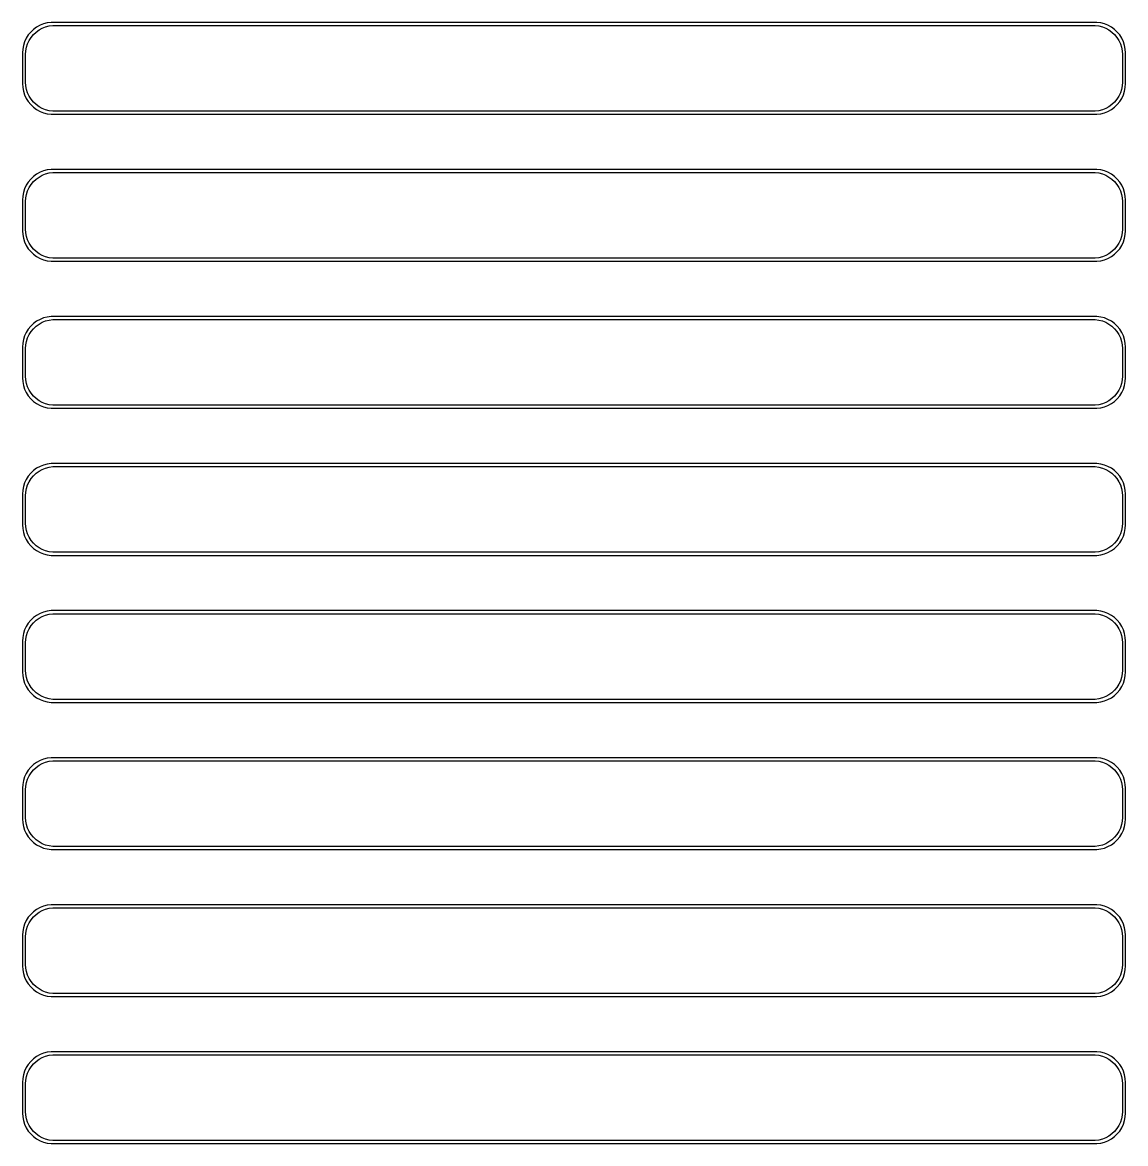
# Model space of a CAD drawing. Header units: metres. Extents: x -90 to 90, y 353 to 703.
# Drawn here: x -90 to 90, y 520.5 to 703.5 of the extents above; entities that cross this region are included whole.
import ezdxf

# ---------------------------------------------------------------- set-up
doc = ezdxf.new("R2010")
doc.units = ezdxf.units.M

msp = doc.modelspace()

# ---------------------------------------------------------------- linework, layer by layer
for p, q in [((-87.6791, 702.722), (-88.1871, 702.353)), ((-87.1289, 703.024), (-87.6791, 702.722)), ((-86.5451, 703.255), (-87.1289, 703.024)), ((-86.7724, 702.548), (-86.2178, 702.768)), ((-85.9369, 703.411), (-86.5451, 703.255)), ((-86.2178, 702.768), (-85.6401, 702.916)), ((-85.3139, 703.49), (-85.9369, 703.411)), ((-85.6401, 702.916), (-85.0482, 702.991)), ((85.3139, 703.49), (-85.3139, 703.49)), ((-85.0482, 702.991), (85.0482, 702.991)), ((85.0482, 702.991), (85.6401, 702.916)), ((85.9369, 703.411), (85.3139, 703.49)), ((85.6401, 702.916), (86.2178, 702.768)), ((86.5451, 703.255), (85.9369, 703.411)), ((86.2178, 702.768), (86.7724, 702.548)), ((87.1289, 703.024), (86.5451, 703.255)), ((87.6791, 702.722), (87.1289, 703.024)), ((88.1871, 702.353), (87.6791, 702.722)), ((-89.3815, 700.909), (-89.6489, 700.341)), ((-89.0451, 701.439), (-89.3815, 700.909)), ((-88.6448, 701.923), (-89.0451, 701.439)), ((-88.9125, 700.538), (-88.5928, 701.042)), ((-88.1871, 702.353), (-88.6448, 701.923)), ((-88.5928, 701.042), (-88.2126, 701.502)), ((-88.2126, 701.502), (-87.7778, 701.91)), ((-87.7778, 701.91), (-87.2952, 702.261)), ((-87.2952, 702.261), (-86.7724, 702.548)), ((86.7724, 702.548), (87.2952, 702.261)), ((87.2952, 702.261), (87.7778, 701.91)), ((87.7778, 701.91), (88.2126, 701.502)), ((88.6448, 701.923), (88.1871, 702.353)), ((88.2126, 701.502), (88.5928, 701.042)), ((88.5928, 701.042), (88.9125, 700.538)), ((89.0451, 701.439), (88.6448, 701.923)), ((89.3815, 700.909), (89.0451, 701.439)), ((89.6489, 700.341), (89.3815, 700.909)), ((-89.9606, 699.127), (-90, 698.5)), ((-89.8429, 699.743), (-89.9606, 699.127)), ((-89.6489, 700.341), (-89.8429, 699.743)), ((-89.4625, 698.845), (-89.3508, 699.431)), ((-89.3508, 699.431), (-89.1664, 699.999)), ((-89.1664, 699.999), (-88.9125, 700.538)), ((88.9125, 700.538), (89.1664, 699.999)), ((89.1664, 699.999), (89.3508, 699.431)), ((89.3508, 699.431), (89.4625, 698.845)), ((89.8429, 699.743), (89.6489, 700.341)), ((89.9606, 699.127), (89.8429, 699.743)), ((90, 698.5), (89.9606, 699.127)), ((-90, 698.5), (-90, 693.5)), ((-89.5, 698.25), (-89.4625, 698.845)), ((-89.5, 693.75), (-89.5, 698.25)), ((89.4625, 698.845), (89.5, 698.25)), ((89.5, 698.25), (89.5, 693.75)), ((90, 693.5), (90, 698.5)), ((-90, 693.5), (-89.9606, 692.873)), ((-89.4625, 693.155), (-89.5, 693.75)), ((89.5, 693.75), (89.4625, 693.155)), ((89.9606, 692.873), (90, 693.5)), ((-89.9606, 692.873), (-89.8429, 692.257)), ((-89.8429, 692.257), (-89.6489, 691.659)), ((-89.3508, 692.569), (-89.4625, 693.155)), ((-89.1664, 692.001), (-89.3508, 692.569)), ((-88.9125, 691.462), (-89.1664, 692.001)), ((89.1664, 692.001), (88.9125, 691.462)), ((89.3508, 692.569), (89.1664, 692.001)), ((89.4625, 693.155), (89.3508, 692.569)), ((89.6489, 691.659), (89.8429, 692.257)), ((89.8429, 692.257), (89.9606, 692.873)), ((-89.6489, 691.659), (-89.3815, 691.091)), ((-89.3815, 691.091), (-89.0451, 690.561)), ((-89.0451, 690.561), (-88.6448, 690.077)), ((-88.5928, 690.958), (-88.9125, 691.462)), ((-88.6448, 690.077), (-88.1871, 689.647)), ((-88.2126, 690.498), (-88.5928, 690.958)), ((-87.7778, 690.09), (-88.2126, 690.498)), ((-87.2952, 689.739), (-87.7778, 690.09)), ((87.7778, 690.09), (87.2952, 689.739)), ((88.2126, 690.498), (87.7778, 690.09)), ((88.1871, 689.647), (88.6448, 690.077)), ((88.5928, 690.958), (88.2126, 690.498)), ((88.9125, 691.462), (88.5928, 690.958)), ((88.6448, 690.077), (89.0451, 690.561)), ((89.0451, 690.561), (89.3815, 691.091)), ((89.3815, 691.091), (89.6489, 691.659)), ((-88.1871, 689.647), (-87.6791, 689.278)), ((-87.6791, 689.278), (-87.1289, 688.976)), ((-86.7724, 689.452), (-87.2952, 689.739)), ((-87.1289, 688.976), (-86.5451, 688.745)), ((-86.2178, 689.232), (-86.7724, 689.452)), ((-86.5451, 688.745), (-85.9369, 688.589)), ((-85.6401, 689.084), (-86.2178, 689.232)), ((-85.9369, 688.589), (-85.3139, 688.51)), ((-85.0482, 689.009), (-85.6401, 689.084)), ((-85.3139, 688.51), (85.3139, 688.51)), ((85.0482, 689.009), (-85.0482, 689.009)), ((85.6401, 689.084), (85.0482, 689.009)), ((85.3139, 688.51), (85.9369, 688.589)), ((86.2178, 689.232), (85.6401, 689.084)), ((85.9369, 688.589), (86.5451, 688.745)), ((86.7724, 689.452), (86.2178, 689.232)), ((86.5451, 688.745), (87.1289, 688.976)), ((87.2952, 689.739), (86.7724, 689.452)), ((87.1289, 688.976), (87.6791, 689.278)), ((87.6791, 689.278), (88.1871, 689.647)), ((-87.1289, 679.024), (-87.6791, 678.722)), ((-86.5451, 679.255), (-87.1289, 679.024)), ((-85.9369, 679.411), (-86.5451, 679.255)), ((-86.2178, 678.768), (-85.6401, 678.916)), ((-85.3139, 679.49), (-85.9369, 679.411)), ((-85.6401, 678.916), (-85.0482, 678.991)), ((85.3139, 679.49), (-85.3139, 679.49)), ((-85.0482, 678.991), (85.0482, 678.991)), ((85.0482, 678.991), (85.6401, 678.916)), ((85.9369, 679.411), (85.3139, 679.49)), ((85.6401, 678.916), (86.2178, 678.768)), ((86.5451, 679.255), (85.9369, 679.411)), ((87.1289, 679.024), (86.5451, 679.255)), ((87.6791, 678.722), (87.1289, 679.024)), ((-89.0451, 677.439), (-89.3815, 676.909)), ((-88.6448, 677.923), (-89.0451, 677.439)), ((-88.9125, 676.538), (-88.5928, 677.042)), ((-88.1871, 678.353), (-88.6448, 677.923)), ((-88.5928, 677.042), (-88.2126, 677.502)), ((-88.2126, 677.502), (-87.7778, 677.91)), ((-87.6791, 678.722), (-88.1871, 678.353)), ((-87.7778, 677.91), (-87.2952, 678.261)), ((-87.2952, 678.261), (-86.7724, 678.548)), ((-86.7724, 678.548), (-86.2178, 678.768)), ((86.2178, 678.768), (86.7724, 678.548)), ((86.7724, 678.548), (87.2952, 678.261)), ((87.2952, 678.261), (87.7778, 677.91)), ((88.1871, 678.353), (87.6791, 678.722)), ((87.7778, 677.91), (88.2126, 677.502)), ((88.6448, 677.923), (88.1871, 678.353)), ((88.2126, 677.502), (88.5928, 677.042)), ((88.5928, 677.042), (88.9125, 676.538)), ((89.0451, 677.439), (88.6448, 677.923)), ((89.3815, 676.909), (89.0451, 677.439)), ((-89.8429, 675.743), (-89.9606, 675.127)), ((-89.6489, 676.341), (-89.8429, 675.743)), ((-89.3815, 676.909), (-89.6489, 676.341)), ((-89.4625, 674.845), (-89.3508, 675.431)), ((-89.3508, 675.431), (-89.1664, 675.999)), ((-89.1664, 675.999), (-88.9125, 676.538)), ((88.9125, 676.538), (89.1664, 675.999)), ((89.1664, 675.999), (89.3508, 675.431)), ((89.3508, 675.431), (89.4625, 674.845)), ((89.6489, 676.341), (89.3815, 676.909)), ((89.8429, 675.743), (89.6489, 676.341)), ((89.9606, 675.127), (89.8429, 675.743)), ((-89.9606, 675.127), (-90, 674.5)), ((-90, 674.5), (-90, 669.5)), ((-89.5, 674.25), (-89.4625, 674.845)), ((-89.5, 669.75), (-89.5, 674.25)), ((89.4625, 674.845), (89.5, 674.25)), ((89.5, 674.25), (89.5, 669.75)), ((90, 674.5), (89.9606, 675.127)), ((90, 669.5), (90, 674.5)), ((-89.4625, 669.155), (-89.5, 669.75)), ((89.5, 669.75), (89.4625, 669.155)), ((-90, 669.5), (-89.9606, 668.873)), ((-89.9606, 668.873), (-89.8429, 668.257)), ((-89.8429, 668.257), (-89.6489, 667.659)), ((-89.3508, 668.569), (-89.4625, 669.155)), ((-89.1664, 668.001), (-89.3508, 668.569)), ((-88.9125, 667.462), (-89.1664, 668.001)), ((89.1664, 668.001), (88.9125, 667.462)), ((89.3508, 668.569), (89.1664, 668.001)), ((89.4625, 669.155), (89.3508, 668.569)), ((89.6489, 667.659), (89.8429, 668.257)), ((89.8429, 668.257), (89.9606, 668.873)), ((89.9606, 668.873), (90, 669.5)), ((-89.6489, 667.659), (-89.3815, 667.091)), ((-89.3815, 667.091), (-89.0451, 666.561)), ((-89.0451, 666.561), (-88.6448, 666.077)), ((-88.5928, 666.958), (-88.9125, 667.462)), ((-88.6448, 666.077), (-88.1871, 665.647)), ((-88.2126, 666.498), (-88.5928, 666.958)), ((-87.7778, 666.09), (-88.2126, 666.498)), ((-87.2952, 665.739), (-87.7778, 666.09)), ((87.7778, 666.09), (87.2952, 665.739)), ((88.2126, 666.498), (87.7778, 666.09)), ((88.1871, 665.647), (88.6448, 666.077)), ((88.5928, 666.958), (88.2126, 666.498)), ((88.9125, 667.462), (88.5928, 666.958)), ((88.6448, 666.077), (89.0451, 666.561)), ((89.0451, 666.561), (89.3815, 667.091)), ((89.3815, 667.091), (89.6489, 667.659)), ((-88.1871, 665.647), (-87.6791, 665.278)), ((-87.6791, 665.278), (-87.1289, 664.976)), ((-86.7724, 665.452), (-87.2952, 665.739)), ((-87.1289, 664.976), (-86.5451, 664.745)), ((-86.2178, 665.232), (-86.7724, 665.452)), ((-86.5451, 664.745), (-85.9369, 664.589)), ((-85.6401, 665.084), (-86.2178, 665.232)), ((-85.9369, 664.589), (-85.3139, 664.51)), ((-85.0482, 665.009), (-85.6401, 665.084)), ((-85.3139, 664.51), (85.3139, 664.51)), ((85.0482, 665.009), (-85.0482, 665.009)), ((85.6401, 665.084), (85.0482, 665.009)), ((85.3139, 664.51), (85.9369, 664.589)), ((86.2178, 665.232), (85.6401, 665.084)), ((85.9369, 664.589), (86.5451, 664.745)), ((86.7724, 665.452), (86.2178, 665.232)), ((86.5451, 664.745), (87.1289, 664.976)), ((87.2952, 665.739), (86.7724, 665.452)), ((87.1289, 664.976), (87.6791, 665.278)), ((87.6791, 665.278), (88.1871, 665.647)), ((-86.5451, 655.255), (-87.1289, 655.024)), ((-85.9369, 655.411), (-86.5451, 655.255)), ((-85.3139, 655.49), (-85.9369, 655.411)), ((85.3139, 655.49), (-85.3139, 655.49)), ((85.9369, 655.411), (85.3139, 655.49)), ((86.5451, 655.255), (85.9369, 655.411)), ((87.1289, 655.024), (86.5451, 655.255)), ((-89.0451, 653.439), (-89.3815, 652.909)), ((-88.6448, 653.923), (-89.0451, 653.439)), ((-88.1871, 654.353), (-88.6448, 653.923)), ((-88.5928, 653.042), (-88.2126, 653.502)), ((-88.2126, 653.502), (-87.7778, 653.91)), ((-87.6791, 654.722), (-88.1871, 654.353)), ((-87.7778, 653.91), (-87.2952, 654.261)), ((-87.1289, 655.024), (-87.6791, 654.722)), ((-87.2952, 654.261), (-86.7724, 654.548)), ((-86.7724, 654.548), (-86.2178, 654.768)), ((-86.2178, 654.768), (-85.6401, 654.916)), ((-85.6401, 654.916), (-85.0482, 654.991)), ((-85.0482, 654.991), (85.0482, 654.991)), ((85.0482, 654.991), (85.6401, 654.916)), ((85.6401, 654.916), (86.2178, 654.768)), ((86.2178, 654.768), (86.7724, 654.548)), ((86.7724, 654.548), (87.2952, 654.261)), ((87.6791, 654.722), (87.1289, 655.024)), ((87.2952, 654.261), (87.7778, 653.91)), ((88.1871, 654.353), (87.6791, 654.722)), ((87.7778, 653.91), (88.2126, 653.502)), ((88.6448, 653.923), (88.1871, 654.353)), ((88.2126, 653.502), (88.5928, 653.042)), ((89.0451, 653.439), (88.6448, 653.923)), ((89.3815, 652.909), (89.0451, 653.439)), ((-89.8429, 651.743), (-89.9606, 651.127)), ((-89.6489, 652.341), (-89.8429, 651.743)), ((-89.3815, 652.909), (-89.6489, 652.341)), ((-89.4625, 650.845), (-89.3508, 651.431)), ((-89.3508, 651.431), (-89.1664, 651.999)), ((-89.1664, 651.999), (-88.9125, 652.538)), ((-88.9125, 652.538), (-88.5928, 653.042)), ((88.5928, 653.042), (88.9125, 652.538)), ((88.9125, 652.538), (89.1664, 651.999)), ((89.1664, 651.999), (89.3508, 651.431)), ((89.3508, 651.431), (89.4625, 650.845)), ((89.6489, 652.341), (89.3815, 652.909)), ((89.8429, 651.743), (89.6489, 652.341)), ((89.9606, 651.127), (89.8429, 651.743)), ((-89.9606, 651.127), (-90, 650.5)), ((-90, 650.5), (-90, 645.5)), ((-89.5, 650.25), (-89.4625, 650.845)), ((-89.5, 645.75), (-89.5, 650.25)), ((89.4625, 650.845), (89.5, 650.25)), ((89.5, 650.25), (89.5, 645.75)), ((90, 650.5), (89.9606, 651.127)), ((90, 645.5), (90, 650.5)), ((-90, 645.5), (-89.9606, 644.873)), ((-89.9606, 644.873), (-89.8429, 644.257)), ((-89.8429, 644.257), (-89.6489, 643.659)), ((-89.4625, 645.155), (-89.5, 645.75)), ((-89.3508, 644.569), (-89.4625, 645.155)), ((-89.1664, 644.001), (-89.3508, 644.569)), ((89.3508, 644.569), (89.1664, 644.001)), ((89.4625, 645.155), (89.3508, 644.569)), ((89.5, 645.75), (89.4625, 645.155)), ((89.6489, 643.659), (89.8429, 644.257)), ((89.8429, 644.257), (89.9606, 644.873)), ((89.9606, 644.873), (90, 645.5)), ((-89.6489, 643.659), (-89.3815, 643.091)), ((-89.3815, 643.091), (-89.0451, 642.561)), ((-88.9125, 643.462), (-89.1664, 644.001)), ((-89.0451, 642.561), (-88.6448, 642.077)), ((-88.5928, 642.958), (-88.9125, 643.462)), ((-88.2126, 642.498), (-88.5928, 642.958)), ((-87.7778, 642.09), (-88.2126, 642.498)), ((88.2126, 642.498), (87.7778, 642.09)), ((88.5928, 642.958), (88.2126, 642.498)), ((88.9125, 643.462), (88.5928, 642.958)), ((88.6448, 642.077), (89.0451, 642.561)), ((89.1664, 644.001), (88.9125, 643.462)), ((89.0451, 642.561), (89.3815, 643.091)), ((89.3815, 643.091), (89.6489, 643.659)), ((-88.6448, 642.077), (-88.1871, 641.647)), ((-88.1871, 641.647), (-87.6791, 641.278)), ((-87.2952, 641.739), (-87.7778, 642.09)), ((-87.6791, 641.278), (-87.1289, 640.976)), ((-86.7724, 641.452), (-87.2952, 641.739)), ((-87.1289, 640.976), (-86.5451, 640.745)), ((-86.2178, 641.232), (-86.7724, 641.452)), ((-86.5451, 640.745), (-85.9369, 640.589)), ((-85.6401, 641.084), (-86.2178, 641.232)), ((-85.9369, 640.589), (-85.3139, 640.51)), ((-85.0482, 641.009), (-85.6401, 641.084)), ((-85.3139, 640.51), (85.3139, 640.51)), ((85.0482, 641.009), (-85.0482, 641.009)), ((85.6401, 641.084), (85.0482, 641.009)), ((85.3139, 640.51), (85.9369, 640.589)), ((86.2178, 641.232), (85.6401, 641.084)), ((85.9369, 640.589), (86.5451, 640.745)), ((86.7724, 641.452), (86.2178, 641.232)), ((86.5451, 640.745), (87.1289, 640.976)), ((87.2952, 641.739), (86.7724, 641.452)), ((87.1289, 640.976), (87.6791, 641.278)), ((87.7778, 642.09), (87.2952, 641.739)), ((87.6791, 641.278), (88.1871, 641.647)), ((88.1871, 641.647), (88.6448, 642.077)), ((-85.9369, 631.411), (-86.5451, 631.255)), ((-85.3139, 631.49), (-85.9369, 631.411)), ((85.3139, 631.49), (-85.3139, 631.49)), ((85.9369, 631.411), (85.3139, 631.49)), ((86.5451, 631.255), (85.9369, 631.411)), ((-88.6448, 629.923), (-89.0451, 629.439)), ((-88.1871, 630.353), (-88.6448, 629.923)), ((-88.5928, 629.042), (-88.2126, 629.502)), ((-88.2126, 629.502), (-87.7778, 629.91)), ((-87.6791, 630.722), (-88.1871, 630.353)), ((-87.7778, 629.91), (-87.2952, 630.261)), ((-87.1289, 631.024), (-87.6791, 630.722)), ((-87.2952, 630.261), (-86.7724, 630.548)), ((-86.5451, 631.255), (-87.1289, 631.024)), ((-86.7724, 630.548), (-86.2178, 630.768)), ((-86.2178, 630.768), (-85.6401, 630.916)), ((-85.6401, 630.916), (-85.0482, 630.991)), ((-85.0482, 630.991), (85.0482, 630.991)), ((85.0482, 630.991), (85.6401, 630.916)), ((85.6401, 630.916), (86.2178, 630.768)), ((86.2178, 630.768), (86.7724, 630.548)), ((87.1289, 631.024), (86.5451, 631.255)), ((86.7724, 630.548), (87.2952, 630.261)), ((87.6791, 630.722), (87.1289, 631.024)), ((87.2952, 630.261), (87.7778, 629.91)), ((88.1871, 630.353), (87.6791, 630.722)), ((87.7778, 629.91), (88.2126, 629.502)), ((88.6448, 629.923), (88.1871, 630.353)), ((88.2126, 629.502), (88.5928, 629.042)), ((89.0451, 629.439), (88.6448, 629.923)), ((-89.8429, 627.743), (-89.9606, 627.127)), ((-89.6489, 628.341), (-89.8429, 627.743)), ((-89.3815, 628.909), (-89.6489, 628.341)), ((-89.0451, 629.439), (-89.3815, 628.909)), ((-89.3508, 627.431), (-89.1664, 627.999)), ((-89.1664, 627.999), (-88.9125, 628.538)), ((-88.9125, 628.538), (-88.5928, 629.042)), ((88.5928, 629.042), (88.9125, 628.538)), ((88.9125, 628.538), (89.1664, 627.999)), ((89.3815, 628.909), (89.0451, 629.439)), ((89.1664, 627.999), (89.3508, 627.431)), ((89.6489, 628.341), (89.3815, 628.909)), ((89.8429, 627.743), (89.6489, 628.341)), ((89.9606, 627.127), (89.8429, 627.743)), ((-89.9606, 627.127), (-90, 626.5)), ((-90, 626.5), (-90, 621.5)), ((-89.5, 626.25), (-89.4625, 626.845)), ((-89.5, 621.75), (-89.5, 626.25)), ((-89.4625, 626.845), (-89.3508, 627.431)), ((89.3508, 627.431), (89.4625, 626.845)), ((89.4625, 626.845), (89.5, 626.25)), ((89.5, 626.25), (89.5, 621.75)), ((90, 626.5), (89.9606, 627.127)), ((90, 621.5), (90, 626.5)), ((-90, 621.5), (-89.9606, 620.873)), ((-89.9606, 620.873), (-89.8429, 620.257)), ((-89.4625, 621.155), (-89.5, 621.75)), ((-89.3508, 620.569), (-89.4625, 621.155)), ((-89.1664, 620.001), (-89.3508, 620.569)), ((89.3508, 620.569), (89.1664, 620.001)), ((89.4625, 621.155), (89.3508, 620.569)), ((89.5, 621.75), (89.4625, 621.155)), ((89.8429, 620.257), (89.9606, 620.873)), ((89.9606, 620.873), (90, 621.5)), ((-89.8429, 620.257), (-89.6489, 619.659)), ((-89.6489, 619.659), (-89.3815, 619.091)), ((-89.3815, 619.091), (-89.0451, 618.561)), ((-88.9125, 619.462), (-89.1664, 620.001)), ((-89.0451, 618.561), (-88.6448, 618.077)), ((-88.5928, 618.958), (-88.9125, 619.462)), ((-88.2126, 618.498), (-88.5928, 618.958)), ((-87.7778, 618.09), (-88.2126, 618.498)), ((88.2126, 618.498), (87.7778, 618.09)), ((88.5928, 618.958), (88.2126, 618.498)), ((88.9125, 619.462), (88.5928, 618.958)), ((88.6448, 618.077), (89.0451, 618.561)), ((89.1664, 620.001), (88.9125, 619.462)), ((89.0451, 618.561), (89.3815, 619.091)), ((89.3815, 619.091), (89.6489, 619.659)), ((89.6489, 619.659), (89.8429, 620.257)), ((-88.6448, 618.077), (-88.1871, 617.647)), ((-88.1871, 617.647), (-87.6791, 617.278)), ((-87.2952, 617.739), (-87.7778, 618.09)), ((-87.6791, 617.278), (-87.1289, 616.976)), ((-86.7724, 617.452), (-87.2952, 617.739)), ((-87.1289, 616.976), (-86.5451, 616.745)), ((-86.2178, 617.232), (-86.7724, 617.452)), ((-86.5451, 616.745), (-85.9369, 616.589)), ((-85.6401, 617.084), (-86.2178, 617.232)), ((-85.0482, 617.009), (-85.6401, 617.084)), ((85.0482, 617.009), (-85.0482, 617.009)), ((85.6401, 617.084), (85.0482, 617.009)), ((86.2178, 617.232), (85.6401, 617.084)), ((85.9369, 616.589), (86.5451, 616.745)), ((86.7724, 617.452), (86.2178, 617.232)), ((86.5451, 616.745), (87.1289, 616.976)), ((87.2952, 617.739), (86.7724, 617.452)), ((87.1289, 616.976), (87.6791, 617.278)), ((87.7778, 618.09), (87.2952, 617.739)), ((87.6791, 617.278), (88.1871, 617.647)), ((88.1871, 617.647), (88.6448, 618.077)), ((-85.9369, 616.589), (-85.3139, 616.51)), ((-85.3139, 616.51), (85.3139, 616.51)), ((85.3139, 616.51), (85.9369, 616.589)), ((-88.6448, 605.923), (-89.0451, 605.439)), ((-88.1871, 606.353), (-88.6448, 605.923)), ((-88.2126, 605.502), (-87.7778, 605.91)), ((-87.6791, 606.722), (-88.1871, 606.353)), ((-87.7778, 605.91), (-87.2952, 606.261)), ((-87.1289, 607.024), (-87.6791, 606.722)), ((-87.2952, 606.261), (-86.7724, 606.548)), ((-86.5451, 607.255), (-87.1289, 607.024)), ((-86.7724, 606.548), (-86.2178, 606.768)), ((-85.9369, 607.411), (-86.5451, 607.255)), ((-86.2178, 606.768), (-85.6401, 606.916)), ((-85.3139, 607.49), (-85.9369, 607.411)), ((-85.6401, 606.916), (-85.0482, 606.991)), ((85.3139, 607.49), (-85.3139, 607.49)), ((-85.0482, 606.991), (85.0482, 606.991)), ((85.0482, 606.991), (85.6401, 606.916)), ((85.9369, 607.411), (85.3139, 607.49)), ((85.6401, 606.916), (86.2178, 606.768)), ((86.5451, 607.255), (85.9369, 607.411)), ((86.2178, 606.768), (86.7724, 606.548)), ((87.1289, 607.024), (86.5451, 607.255)), ((86.7724, 606.548), (87.2952, 606.261)), ((87.6791, 606.722), (87.1289, 607.024)), ((87.2952, 606.261), (87.7778, 605.91)), ((88.1871, 606.353), (87.6791, 606.722)), ((87.7778, 605.91), (88.2126, 605.502)), ((88.6448, 605.923), (88.1871, 606.353)), ((89.0451, 605.439), (88.6448, 605.923)), ((-89.6489, 604.341), (-89.8429, 603.743)), ((-89.3815, 604.909), (-89.6489, 604.341)), ((-89.0451, 605.439), (-89.3815, 604.909)), ((-89.3508, 603.431), (-89.1664, 603.999)), ((-89.1664, 603.999), (-88.9125, 604.538)), ((-88.9125, 604.538), (-88.5928, 605.042)), ((-88.5928, 605.042), (-88.2126, 605.502)), ((88.2126, 605.502), (88.5928, 605.042)), ((88.5928, 605.042), (88.9125, 604.538)), ((88.9125, 604.538), (89.1664, 603.999)), ((89.3815, 604.909), (89.0451, 605.439)), ((89.1664, 603.999), (89.3508, 603.431)), ((89.6489, 604.341), (89.3815, 604.909)), ((89.8429, 603.743), (89.6489, 604.341)), ((-89.9606, 603.127), (-90, 602.5)), ((-90, 602.5), (-90, 597.5)), ((-89.8429, 603.743), (-89.9606, 603.127)), ((-89.5, 602.25), (-89.4625, 602.845)), ((-89.5, 597.75), (-89.5, 602.25)), ((-89.4625, 602.845), (-89.3508, 603.431)), ((89.3508, 603.431), (89.4625, 602.845)), ((89.4625, 602.845), (89.5, 602.25)), ((89.5, 602.25), (89.5, 597.75)), ((89.9606, 603.127), (89.8429, 603.743)), ((90, 602.5), (89.9606, 603.127)), ((90, 597.5), (90, 602.5)), ((-90, 597.5), (-89.9606, 596.873)), ((-89.9606, 596.873), (-89.8429, 596.257)), ((-89.4625, 597.155), (-89.5, 597.75)), ((-89.3508, 596.569), (-89.4625, 597.155)), ((-89.1664, 596.001), (-89.3508, 596.569)), ((89.3508, 596.569), (89.1664, 596.001)), ((89.4625, 597.155), (89.3508, 596.569)), ((89.5, 597.75), (89.4625, 597.155)), ((89.8429, 596.257), (89.9606, 596.873)), ((89.9606, 596.873), (90, 597.5)), ((-89.8429, 596.257), (-89.6489, 595.659)), ((-89.6489, 595.659), (-89.3815, 595.091)), ((-89.3815, 595.091), (-89.0451, 594.561)), ((-88.9125, 595.462), (-89.1664, 596.001)), ((-88.5928, 594.958), (-88.9125, 595.462)), ((-88.2126, 594.498), (-88.5928, 594.958)), ((88.5928, 594.958), (88.2126, 594.498)), ((88.9125, 595.462), (88.5928, 594.958)), ((89.1664, 596.001), (88.9125, 595.462)), ((89.0451, 594.561), (89.3815, 595.091)), ((89.3815, 595.091), (89.6489, 595.659)), ((89.6489, 595.659), (89.8429, 596.257)), ((-89.0451, 594.561), (-88.6448, 594.077)), ((-88.6448, 594.077), (-88.1871, 593.647)), ((-87.7778, 594.09), (-88.2126, 594.498)), ((-88.1871, 593.647), (-87.6791, 593.278)), ((-87.2952, 593.739), (-87.7778, 594.09)), ((-87.6791, 593.278), (-87.1289, 592.976)), ((-86.7724, 593.452), (-87.2952, 593.739)), ((-87.1289, 592.976), (-86.5451, 592.745)), ((-86.2178, 593.232), (-86.7724, 593.452)), ((-85.6401, 593.084), (-86.2178, 593.232)), ((-85.0482, 593.009), (-85.6401, 593.084)), ((85.0482, 593.009), (-85.0482, 593.009)), ((85.6401, 593.084), (85.0482, 593.009)), ((86.2178, 593.232), (85.6401, 593.084)), ((86.7724, 593.452), (86.2178, 593.232)), ((86.5451, 592.745), (87.1289, 592.976)), ((87.2952, 593.739), (86.7724, 593.452)), ((87.1289, 592.976), (87.6791, 593.278)), ((87.7778, 594.09), (87.2952, 593.739)), ((87.6791, 593.278), (88.1871, 593.647)), ((88.2126, 594.498), (87.7778, 594.09)), ((88.1871, 593.647), (88.6448, 594.077)), ((88.6448, 594.077), (89.0451, 594.561)), ((-86.5451, 592.745), (-85.9369, 592.589)), ((-85.9369, 592.589), (-85.3139, 592.51)), ((-85.3139, 592.51), (85.3139, 592.51)), ((85.3139, 592.51), (85.9369, 592.589)), ((85.9369, 592.589), (86.5451, 592.745)), ((-88.6448, 581.923), (-89.0451, 581.439)), ((-88.1871, 582.353), (-88.6448, 581.923)), ((-88.2126, 581.502), (-87.7778, 581.91)), ((-87.6791, 582.722), (-88.1871, 582.353)), ((-87.7778, 581.91), (-87.2952, 582.261)), ((-87.1289, 583.024), (-87.6791, 582.722)), ((-87.2952, 582.261), (-86.7724, 582.548)), ((-86.5451, 583.255), (-87.1289, 583.024)), ((-86.7724, 582.548), (-86.2178, 582.768)), ((-85.9369, 583.411), (-86.5451, 583.255)), ((-86.2178, 582.768), (-85.6401, 582.916)), ((-85.3139, 583.49), (-85.9369, 583.411)), ((-85.6401, 582.916), (-85.0482, 582.991)), ((85.3139, 583.49), (-85.3139, 583.49)), ((-85.0482, 582.991), (85.0482, 582.991)), ((85.0482, 582.991), (85.6401, 582.916)), ((85.9369, 583.411), (85.3139, 583.49)), ((85.6401, 582.916), (86.2178, 582.768)), ((86.5451, 583.255), (85.9369, 583.411)), ((86.2178, 582.768), (86.7724, 582.548)), ((87.1289, 583.024), (86.5451, 583.255)), ((86.7724, 582.548), (87.2952, 582.261)), ((87.6791, 582.722), (87.1289, 583.024)), ((87.2952, 582.261), (87.7778, 581.91)), ((88.1871, 582.353), (87.6791, 582.722)), ((87.7778, 581.91), (88.2126, 581.502)), ((88.6448, 581.923), (88.1871, 582.353)), ((89.0451, 581.439), (88.6448, 581.923)), ((-89.6489, 580.341), (-89.8429, 579.743)), ((-89.3815, 580.909), (-89.6489, 580.341)), ((-89.0451, 581.439), (-89.3815, 580.909)), ((-89.1664, 579.999), (-88.9125, 580.538)), ((-88.9125, 580.538), (-88.5928, 581.042)), ((-88.5928, 581.042), (-88.2126, 581.502)), ((88.2126, 581.502), (88.5928, 581.042)), ((88.5928, 581.042), (88.9125, 580.538)), ((88.9125, 580.538), (89.1664, 579.999)), ((89.3815, 580.909), (89.0451, 581.439)), ((89.6489, 580.341), (89.3815, 580.909)), ((89.8429, 579.743), (89.6489, 580.341)), ((-89.9606, 579.127), (-90, 578.5)), ((-90, 578.5), (-90, 573.5)), ((-89.8429, 579.743), (-89.9606, 579.127)), ((-89.5, 578.25), (-89.4625, 578.845)), ((-89.5, 573.75), (-89.5, 578.25)), ((-89.4625, 578.845), (-89.3508, 579.431)), ((-89.3508, 579.431), (-89.1664, 579.999)), ((89.1664, 579.999), (89.3508, 579.431)), ((89.3508, 579.431), (89.4625, 578.845)), ((89.4625, 578.845), (89.5, 578.25)), ((89.5, 578.25), (89.5, 573.75)), ((89.9606, 579.127), (89.8429, 579.743)), ((90, 578.5), (89.9606, 579.127)), ((90, 573.5), (90, 578.5)), ((-90, 573.5), (-89.9606, 572.873)), ((-89.9606, 572.873), (-89.8429, 572.257)), ((-89.4625, 573.155), (-89.5, 573.75)), ((-89.3508, 572.569), (-89.4625, 573.155)), ((89.4625, 573.155), (89.3508, 572.569)), ((89.5, 573.75), (89.4625, 573.155)), ((89.8429, 572.257), (89.9606, 572.873)), ((89.9606, 572.873), (90, 573.5)), ((-89.8429, 572.257), (-89.6489, 571.659)), ((-89.6489, 571.659), (-89.3815, 571.091)), ((-89.3815, 571.091), (-89.0451, 570.561)), ((-89.1664, 572.001), (-89.3508, 572.569)), ((-88.9125, 571.462), (-89.1664, 572.001)), ((-88.5928, 570.958), (-88.9125, 571.462)), ((-88.2126, 570.498), (-88.5928, 570.958)), ((88.5928, 570.958), (88.2126, 570.498)), ((88.9125, 571.462), (88.5928, 570.958)), ((89.1664, 572.001), (88.9125, 571.462)), ((89.0451, 570.561), (89.3815, 571.091)), ((89.3508, 572.569), (89.1664, 572.001)), ((89.3815, 571.091), (89.6489, 571.659)), ((89.6489, 571.659), (89.8429, 572.257)), ((-89.0451, 570.561), (-88.6448, 570.077)), ((-88.6448, 570.077), (-88.1871, 569.647)), ((-87.7778, 570.09), (-88.2126, 570.498)), ((-88.1871, 569.647), (-87.6791, 569.278)), ((-87.2952, 569.739), (-87.7778, 570.09)), ((-87.6791, 569.278), (-87.1289, 568.976)), ((-86.7724, 569.452), (-87.2952, 569.739)), ((-86.2178, 569.232), (-86.7724, 569.452)), ((-85.6401, 569.084), (-86.2178, 569.232)), ((-85.0482, 569.009), (-85.6401, 569.084)), ((85.6401, 569.084), (85.0482, 569.009)), ((86.2178, 569.232), (85.6401, 569.084)), ((86.7724, 569.452), (86.2178, 569.232)), ((87.2952, 569.739), (86.7724, 569.452)), ((87.1289, 568.976), (87.6791, 569.278)), ((87.7778, 570.09), (87.2952, 569.739)), ((87.6791, 569.278), (88.1871, 569.647)), ((88.2126, 570.498), (87.7778, 570.09)), ((88.1871, 569.647), (88.6448, 570.077)), ((88.6448, 570.077), (89.0451, 570.561)), ((-87.1289, 568.976), (-86.5451, 568.745)), ((-86.5451, 568.745), (-85.9369, 568.589)), ((-85.9369, 568.589), (-85.3139, 568.51)), ((-85.3139, 568.51), (85.3139, 568.51)), ((85.0482, 569.009), (-85.0482, 569.009)), ((85.3139, 568.51), (85.9369, 568.589)), ((85.9369, 568.589), (86.5451, 568.745)), ((86.5451, 568.745), (87.1289, 568.976)), ((-88.1871, 558.353), (-88.6448, 557.923)), ((-87.6791, 558.722), (-88.1871, 558.353)), ((-87.7778, 557.91), (-87.2952, 558.261)), ((-87.1289, 559.024), (-87.6791, 558.722)), ((-87.2952, 558.261), (-86.7724, 558.548)), ((-86.5451, 559.255), (-87.1289, 559.024)), ((-86.7724, 558.548), (-86.2178, 558.768)), ((-85.9369, 559.411), (-86.5451, 559.255)), ((-86.2178, 558.768), (-85.6401, 558.916)), ((-85.3139, 559.49), (-85.9369, 559.411)), ((-85.6401, 558.916), (-85.0482, 558.991)), ((85.3139, 559.49), (-85.3139, 559.49)), ((-85.0482, 558.991), (85.0482, 558.991)), ((85.0482, 558.991), (85.6401, 558.916)), ((85.9369, 559.411), (85.3139, 559.49)), ((85.6401, 558.916), (86.2178, 558.768)), ((86.5451, 559.255), (85.9369, 559.411)), ((86.2178, 558.768), (86.7724, 558.548)), ((87.1289, 559.024), (86.5451, 559.255)), ((86.7724, 558.548), (87.2952, 558.261)), ((87.6791, 558.722), (87.1289, 559.024)), ((87.2952, 558.261), (87.7778, 557.91)), ((88.1871, 558.353), (87.6791, 558.722)), ((88.6448, 557.923), (88.1871, 558.353)), ((-89.6489, 556.341), (-89.8429, 555.743)), ((-89.3815, 556.909), (-89.6489, 556.341)), ((-89.0451, 557.439), (-89.3815, 556.909)), ((-89.1664, 555.999), (-88.9125, 556.538)), ((-88.6448, 557.923), (-89.0451, 557.439)), ((-88.9125, 556.538), (-88.5928, 557.042)), ((-88.5928, 557.042), (-88.2126, 557.502)), ((-88.2126, 557.502), (-87.7778, 557.91)), ((87.7778, 557.91), (88.2126, 557.502)), ((88.2126, 557.502), (88.5928, 557.042)), ((88.5928, 557.042), (88.9125, 556.538)), ((89.0451, 557.439), (88.6448, 557.923)), ((88.9125, 556.538), (89.1664, 555.999)), ((89.3815, 556.909), (89.0451, 557.439)), ((89.6489, 556.341), (89.3815, 556.909)), ((89.8429, 555.743), (89.6489, 556.341)), ((-89.9606, 555.127), (-90, 554.5)), ((-90, 554.5), (-90, 549.5)), ((-89.8429, 555.743), (-89.9606, 555.127)), ((-89.5, 554.25), (-89.4625, 554.845)), ((-89.4625, 554.845), (-89.3508, 555.431)), ((-89.3508, 555.431), (-89.1664, 555.999)), ((89.1664, 555.999), (89.3508, 555.431)), ((89.3508, 555.431), (89.4625, 554.845)), ((89.4625, 554.845), (89.5, 554.25)), ((89.9606, 555.127), (89.8429, 555.743)), ((90, 554.5), (89.9606, 555.127)), ((90, 549.5), (90, 554.5)), ((-89.5, 549.75), (-89.5, 554.25)), ((89.5, 554.25), (89.5, 549.75)), ((-90, 549.5), (-89.9606, 548.873)), ((-89.4625, 549.155), (-89.5, 549.75)), ((-89.3508, 548.569), (-89.4625, 549.155)), ((89.4625, 549.155), (89.3508, 548.569)), ((89.5, 549.75), (89.4625, 549.155)), ((89.9606, 548.873), (90, 549.5)), ((-89.9606, 548.873), (-89.8429, 548.257)), ((-89.8429, 548.257), (-89.6489, 547.659)), ((-89.6489, 547.659), (-89.3815, 547.091)), ((-89.1664, 548.001), (-89.3508, 548.569)), ((-88.9125, 547.462), (-89.1664, 548.001)), ((-88.5928, 546.958), (-88.9125, 547.462)), ((88.9125, 547.462), (88.5928, 546.958)), ((89.1664, 548.001), (88.9125, 547.462)), ((89.3508, 548.569), (89.1664, 548.001)), ((89.3815, 547.091), (89.6489, 547.659)), ((89.6489, 547.659), (89.8429, 548.257)), ((89.8429, 548.257), (89.9606, 548.873)), ((-89.3815, 547.091), (-89.0451, 546.561)), ((-89.0451, 546.561), (-88.6448, 546.077)), ((-88.6448, 546.077), (-88.1871, 545.647)), ((-88.2126, 546.498), (-88.5928, 546.958)), ((-87.7778, 546.09), (-88.2126, 546.498)), ((-88.1871, 545.647), (-87.6791, 545.278)), ((-87.2952, 545.739), (-87.7778, 546.09)), ((-86.7724, 545.452), (-87.2952, 545.739)), ((-86.2178, 545.232), (-86.7724, 545.452)), ((86.7724, 545.452), (86.2178, 545.232)), ((87.2952, 545.739), (86.7724, 545.452)), ((87.7778, 546.09), (87.2952, 545.739)), ((87.6791, 545.278), (88.1871, 545.647)), ((88.2126, 546.498), (87.7778, 546.09)), ((88.1871, 545.647), (88.6448, 546.077)), ((88.5928, 546.958), (88.2126, 546.498)), ((88.6448, 546.077), (89.0451, 546.561)), ((89.0451, 546.561), (89.3815, 547.091)), ((-87.6791, 545.278), (-87.1289, 544.976)), ((-87.1289, 544.976), (-86.5451, 544.745)), ((-86.5451, 544.745), (-85.9369, 544.589)), ((-85.6401, 545.084), (-86.2178, 545.232)), ((-85.9369, 544.589), (-85.3139, 544.51)), ((-85.0482, 545.009), (-85.6401, 545.084)), ((-85.3139, 544.51), (85.3139, 544.51)), ((85.0482, 545.009), (-85.0482, 545.009)), ((85.6401, 545.084), (85.0482, 545.009)), ((85.3139, 544.51), (85.9369, 544.589)), ((86.2178, 545.232), (85.6401, 545.084)), ((85.9369, 544.589), (86.5451, 544.745)), ((86.5451, 544.745), (87.1289, 544.976)), ((87.1289, 544.976), (87.6791, 545.278)), ((-88.1871, 534.353), (-88.6448, 533.923)), ((-87.6791, 534.722), (-88.1871, 534.353)), ((-87.1289, 535.024), (-87.6791, 534.722)), ((-87.2952, 534.261), (-86.7724, 534.548)), ((-86.5451, 535.255), (-87.1289, 535.024)), ((-86.7724, 534.548), (-86.2178, 534.768)), ((-85.9369, 535.411), (-86.5451, 535.255)), ((-86.2178, 534.768), (-85.6401, 534.916)), ((-85.3139, 535.49), (-85.9369, 535.411)), ((-85.6401, 534.916), (-85.0482, 534.991)), ((85.3139, 535.49), (-85.3139, 535.49)), ((-85.0482, 534.991), (85.0482, 534.991)), ((85.0482, 534.991), (85.6401, 534.916)), ((85.9369, 535.411), (85.3139, 535.49)), ((85.6401, 534.916), (86.2178, 534.768)), ((86.5451, 535.255), (85.9369, 535.411)), ((86.2178, 534.768), (86.7724, 534.548)), ((87.1289, 535.024), (86.5451, 535.255)), ((86.7724, 534.548), (87.2952, 534.261)), ((87.6791, 534.722), (87.1289, 535.024)), ((88.1871, 534.353), (87.6791, 534.722)), ((88.6448, 533.923), (88.1871, 534.353)), ((-89.3815, 532.909), (-89.6489, 532.341)), ((-89.0451, 533.439), (-89.3815, 532.909)), ((-89.1664, 531.999), (-88.9125, 532.538)), ((-88.6448, 533.923), (-89.0451, 533.439)), ((-88.9125, 532.538), (-88.5928, 533.042)), ((-88.5928, 533.042), (-88.2126, 533.502)), ((-88.2126, 533.502), (-87.7778, 533.91)), ((-87.7778, 533.91), (-87.2952, 534.261)), ((87.2952, 534.261), (87.7778, 533.91)), ((87.7778, 533.91), (88.2126, 533.502)), ((88.2126, 533.502), (88.5928, 533.042)), ((88.5928, 533.042), (88.9125, 532.538)), ((89.0451, 533.439), (88.6448, 533.923)), ((88.9125, 532.538), (89.1664, 531.999)), ((89.3815, 532.909), (89.0451, 533.439)), ((89.6489, 532.341), (89.3815, 532.909)), ((-89.9606, 531.127), (-90, 530.5)), ((-89.8429, 531.743), (-89.9606, 531.127)), ((-89.6489, 532.341), (-89.8429, 531.743)), ((-89.5, 530.25), (-89.4625, 530.845)), ((-89.4625, 530.845), (-89.3508, 531.431)), ((-89.3508, 531.431), (-89.1664, 531.999)), ((89.1664, 531.999), (89.3508, 531.431)), ((89.3508, 531.431), (89.4625, 530.845)), ((89.4625, 530.845), (89.5, 530.25)), ((89.8429, 531.743), (89.6489, 532.341)), ((89.9606, 531.127), (89.8429, 531.743)), ((90, 530.5), (89.9606, 531.127)), ((-90, 530.5), (-90, 525.5)), ((-89.5, 525.75), (-89.5, 530.25)), ((89.5, 530.25), (89.5, 525.75)), ((90, 525.5), (90, 530.5)), ((-90, 525.5), (-89.9606, 524.873)), ((-89.4625, 525.155), (-89.5, 525.75)), ((-89.3508, 524.569), (-89.4625, 525.155)), ((89.4625, 525.155), (89.3508, 524.569)), ((89.5, 525.75), (89.4625, 525.155)), ((89.9606, 524.873), (90, 525.5)), ((-89.9606, 524.873), (-89.8429, 524.257)), ((-89.8429, 524.257), (-89.6489, 523.659)), ((-89.6489, 523.659), (-89.3815, 523.091)), ((-89.1664, 524.001), (-89.3508, 524.569)), ((-88.9125, 523.462), (-89.1664, 524.001)), ((-88.5928, 522.958), (-88.9125, 523.462)), ((88.9125, 523.462), (88.5928, 522.958)), ((89.1664, 524.001), (88.9125, 523.462)), ((89.3508, 524.569), (89.1664, 524.001)), ((89.3815, 523.091), (89.6489, 523.659)), ((89.6489, 523.659), (89.8429, 524.257)), ((89.8429, 524.257), (89.9606, 524.873)), ((-89.3815, 523.091), (-89.0451, 522.561)), ((-89.0451, 522.561), (-88.6448, 522.077)), ((-88.6448, 522.077), (-88.1871, 521.647)), ((-88.2126, 522.498), (-88.5928, 522.958)), ((-87.7778, 522.09), (-88.2126, 522.498)), ((-88.1871, 521.647), (-87.6791, 521.278)), ((-87.2952, 521.739), (-87.7778, 522.09)), ((-86.7724, 521.452), (-87.2952, 521.739)), ((87.2952, 521.739), (86.7724, 521.452)), ((87.7778, 522.09), (87.2952, 521.739)), ((87.6791, 521.278), (88.1871, 521.647)), ((88.2126, 522.498), (87.7778, 522.09)), ((88.1871, 521.647), (88.6448, 522.077)), ((88.5928, 522.958), (88.2126, 522.498)), ((88.6448, 522.077), (89.0451, 522.561)), ((89.0451, 522.561), (89.3815, 523.091)), ((-87.6791, 521.278), (-87.1289, 520.976)), ((-87.1289, 520.976), (-86.5451, 520.745)), ((-86.2178, 521.232), (-86.7724, 521.452)), ((-86.5451, 520.745), (-85.9369, 520.589)), ((-85.6401, 521.084), (-86.2178, 521.232)), ((-85.9369, 520.589), (-85.3139, 520.51)), ((-85.0482, 521.009), (-85.6401, 521.084)), ((-85.3139, 520.51), (85.3139, 520.51)), ((85.0482, 521.009), (-85.0482, 521.009)), ((85.6401, 521.084), (85.0482, 521.009)), ((85.3139, 520.51), (85.9369, 520.589)), ((86.2178, 521.232), (85.6401, 521.084)), ((85.9369, 520.589), (86.5451, 520.745)), ((86.7724, 521.452), (86.2178, 521.232)), ((86.5451, 520.745), (87.1289, 520.976)), ((87.1289, 520.976), (87.6791, 521.278))]:
    msp.add_line(p, q)

doc.saveas('drawing.dxf')
